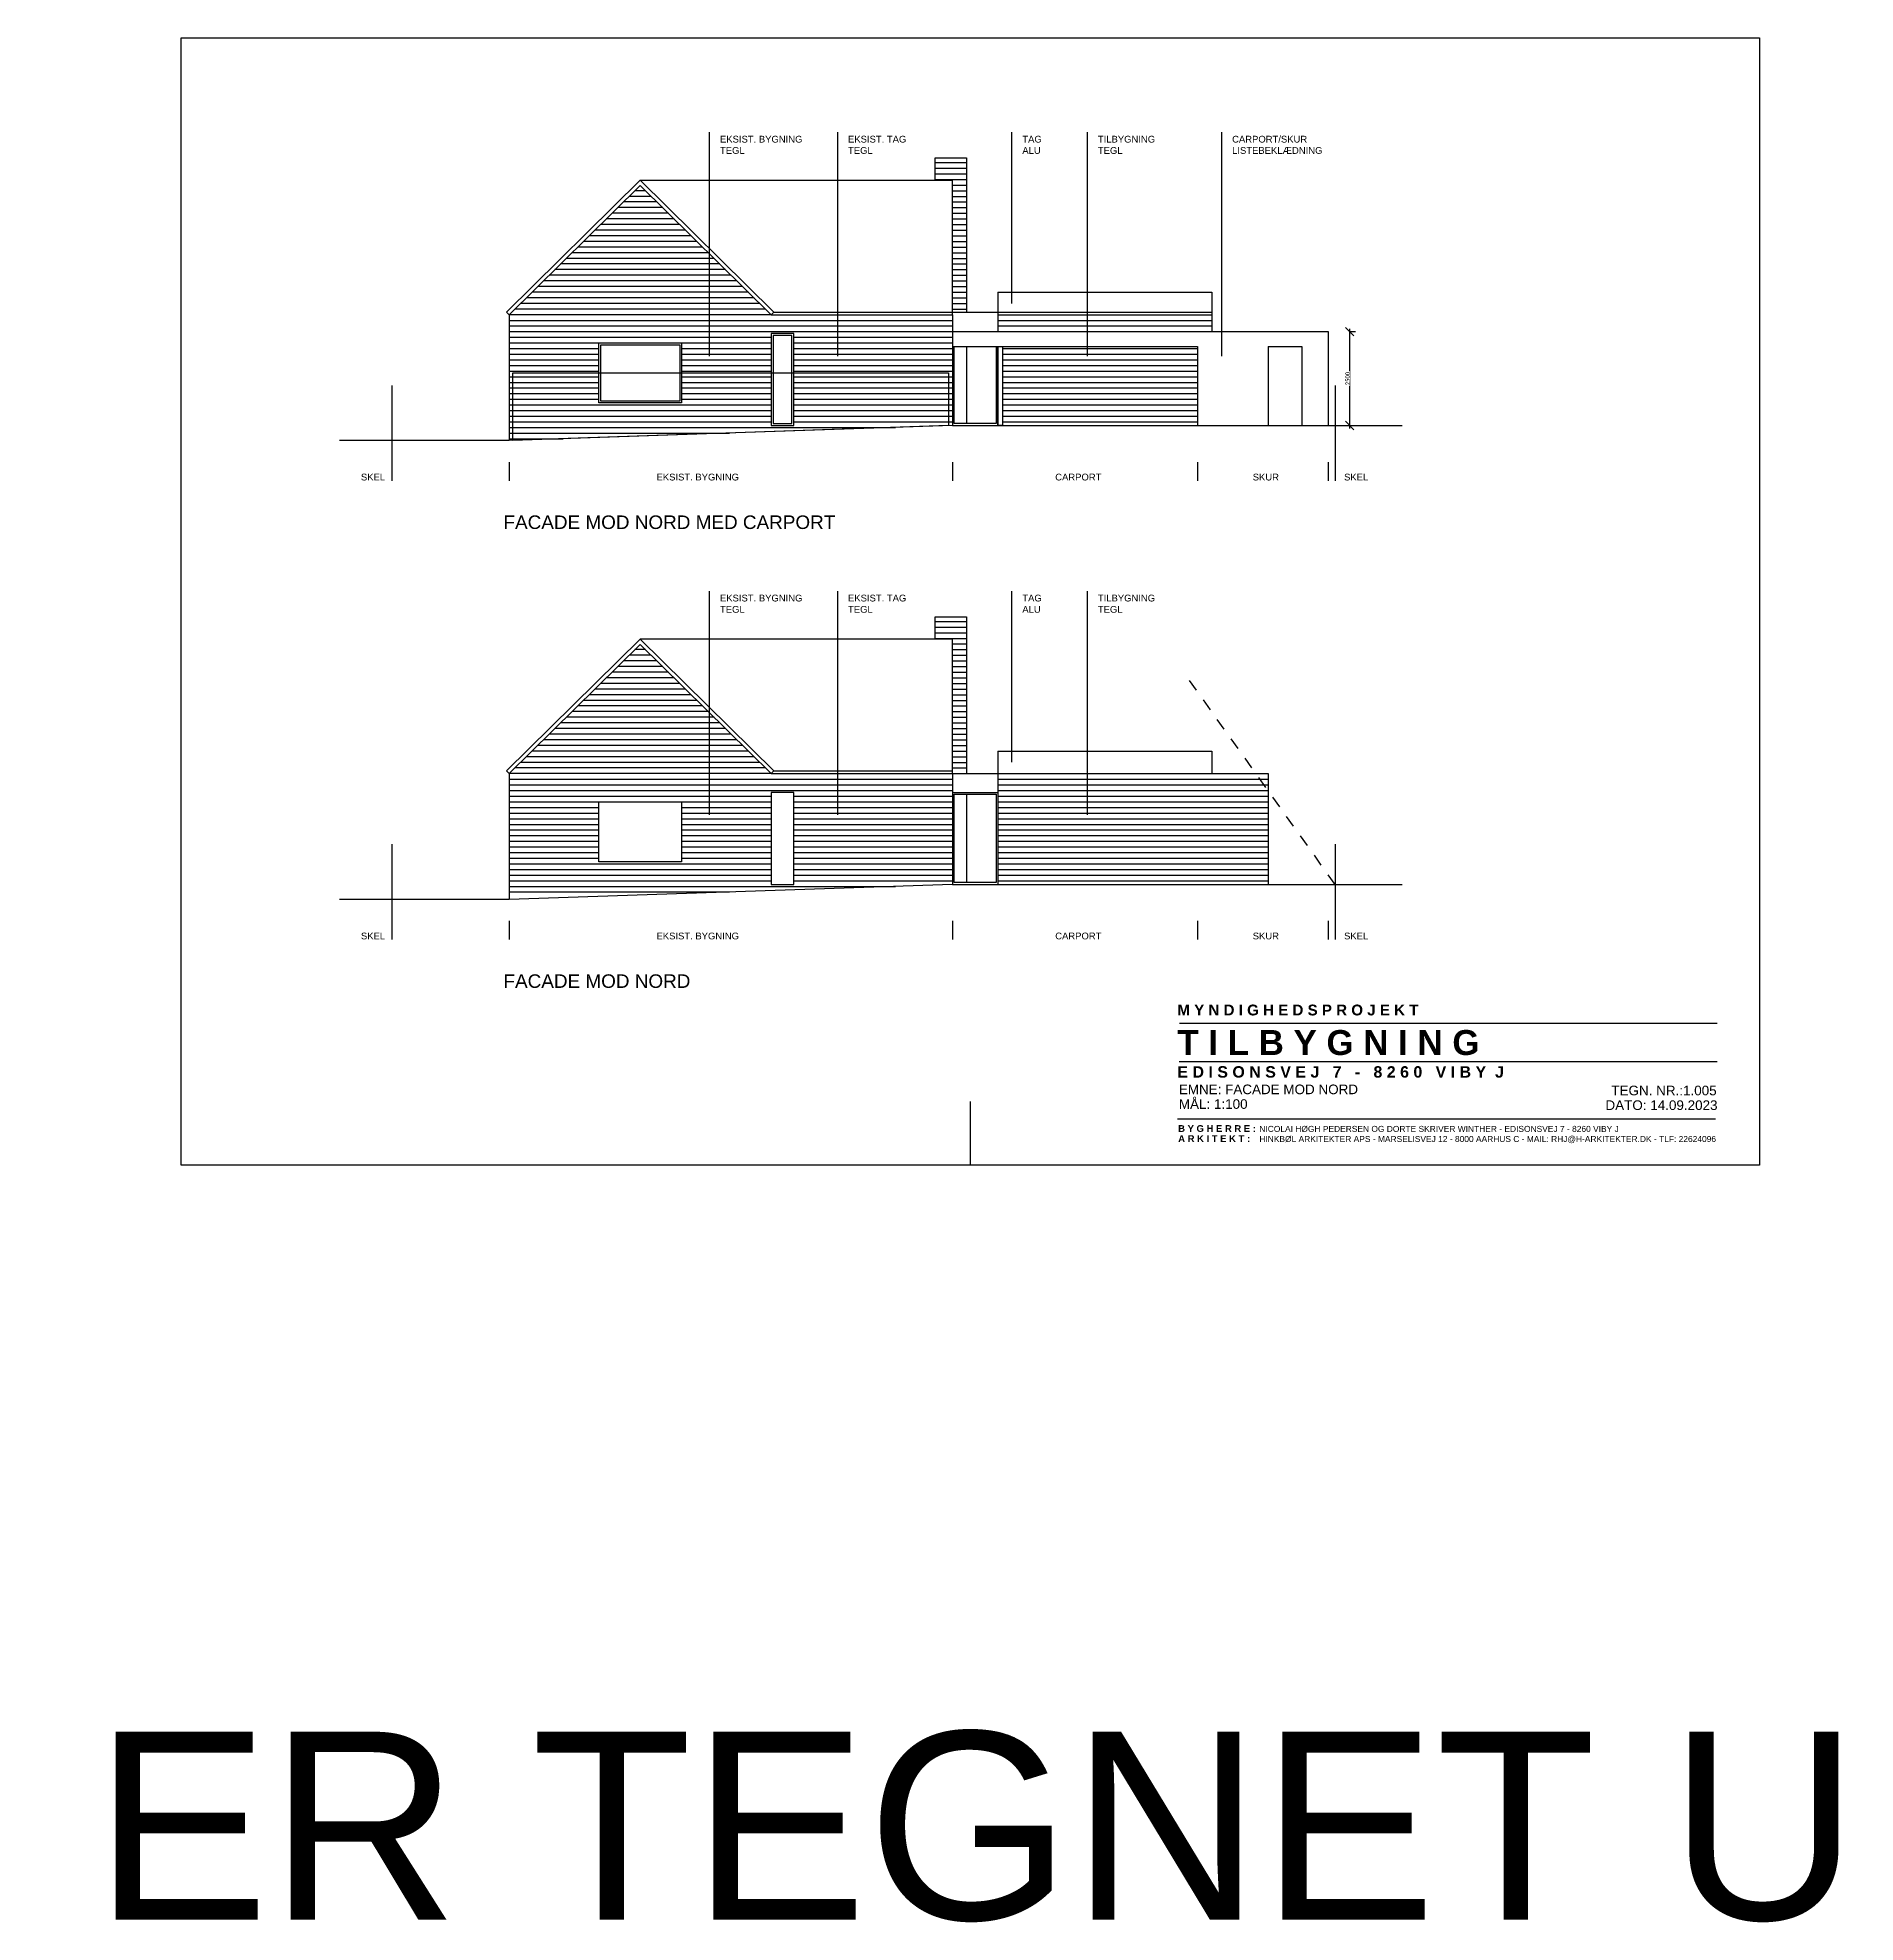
# Model space of a CAD drawing. Header units: millimetres. Extents: x -125028 to 402293, y -1165516 to -1085363.
# Drawn here: x 80924 to 129285, y -1165516 to -1115363 of the extents above; entities that cross this region are included whole.
import ezdxf

# ---------------------------------------------------------------- set-up
doc = ezdxf.new("R2010")
doc.units = ezdxf.units.MM
doc.header["$LTSCALE"] = 100
doc.linetypes.add('Dash', pattern=[6.35, 3.175, -3.175])
doc.layers.add('A99--M-', color=9, linetype='Continuous', lineweight=9)
doc.layers.add('Haver', color=7, linetype='Continuous', true_color=0x007f00)
for name, color, linetype in [('TEKST', 4, 'Continuous'), ('Tekst rum', 161, 'Continuous'), ('Vægge meget let', 8, 'Continuous'), ('Vægge tung', 4, 'Continuous')]:
    doc.layers.add(name, color=color, linetype=linetype)
doc.styles.add('Calibri_1', font='calibri.ttf', dxfattribs={"height": 112.5})
doc.dimstyles.new('Diagonal_-_1_5_mm_Calibri', dxfattribs={"dimscale": 304.8, "dimtxt": 132.451698, "dimasz": 0.738189, "dimexe": 0.492126, "dimexo": 0.0625, "dimgap": 0, "dimtad": 1, "dimdec": 0, "dimzin": 0, "dimdsep": 46, "dimtxsty": 'Calibri_1', "dimblk1": 'OBLIQUE', "dimblk2": 'OBLIQUE', "dimsah": 1, "dimcen": 0.09, "dimdle": 0.246063, "dimazin": 0, "dimtfac": 1, "dimtdec": 4, "dimtix": 1, "dimtmove": 2, "dimatfit": 3, "dimfxl": 0.492126, "dimfxlon": 1, "dimtvp": 1, "dimtfill": 1, "dimtolj": 1, "dimtzin": 0, "dimarcsym": 2})

# ---------------------------------------------------------------- blocks, each defined once
blk = doc.blocks.new('_Oblique')
at = {"color": 0, "linetype": 'ByBlock', "lineweight": -2}
blk.add_line((-0.5, -0.5), (0.5, 0.5), dxfattribs=at)
blk = doc.blocks.new('*D2849')
at = {"layer": 'A99--M-', "color": 0, "lineweight": -2, "transparency": 16777216}
for p, q in [((115834, -1125759), (115834, -1123109)), ((115834, -1123184), (115984, -1123184)), ((115834, -1125684), (115984, -1125684))]:
    blk.add_line(p, q, dxfattribs=at)
at = {"layer": 'Defpoints', "color": 0, "transparency": 16777216}
for p in [(115834, -1123184), (115834, -1123184), (115834, -1125684)]:
    blk.add_point(p, dxfattribs=at)
at = {"layer": 'A99--M-', "color": 0, "lineweight": -2, "transparency": 16777216, "xscale": 224.9999999999999, "yscale": 224.9999999999999, "zscale": 224.9999999999999}
for p, rotation in [((115834, -1123184), 90), ((115834, -1125684), 270)]:
    blk.add_blockref('_Oblique', p, dxfattribs=dict(at, rotation=rotation))
at = {"layer": 'A99--M-', "color": 0, "transparency": 16777216, "insert": (115776, -1124434), "char_height": 112.5, "attachment_point": 5, "rotation": 90, "style": 'Calibri_1', "bg_fill": 3, "box_fill_scale": 1.1, "bg_fill_color": 256, "bg_fill_true_color": 13158600, "bg_fill_transparency": 0}
blk.add_mtext('\\A1;2500', dxfattribs=at)

msp = doc.modelspace()

# ---------------------------------------------------------------- linework, layer by layer
for p, q in [((111299.6, -1141590.1), (125611.6, -1141590.1)), ((111294.1, -1142607.9), (125606.1, -1142607.9)), ((111254.5, -1144135.8), (125566.5, -1144135.8))]:
    msp.add_line(p, q)
msp.add_lwpolyline([(84740.4, -1115363), (126740.4, -1115363), (126740.4, -1145363), (84740.4, -1145363), (84740.4, -1115363)])
at = {"layer": 'Haver'}
msp.add_lwpolyline([(93570, -1124284), (105161, -1124284), (105161, -1125684), (93570, -1126084)], close=True, dxfattribs=at)
at = {"layer": 'Tekst rum'}
for p, q in [((98802.1, -1123835), (98802.1, -1117878)), ((102209.1, -1123835), (102209.1, -1117878)), ((106846.5, -1122434), (106846.5, -1117878)), ((108856.5, -1123835), (108856.5, -1117878)), ((112428.5, -1123835), (112428.5, -1117878)), ((90347.9, -1124617, -21738), (90347.9, -1127153)), ((115446.7, -1124617, -21738), (115446.7, -1127153)), ((93470, -1126656.7), (93470, -1127153)), ((105261, -1126656.7), (105261, -1127153)), ((111781, -1126656.7), (111781, -1127153)), ((115261, -1126656.7), (115261, -1127153)), ((98802.1, -1136047), (98802.1, -1130090)), ((102209.1, -1136047), (102209.1, -1130090)), ((106846.5, -1134646), (106846.5, -1130090)), ((108856.5, -1136047), (108856.5, -1130090)), ((90347.9, -1136829, -21738), (90347.9, -1139365)), ((115446.7, -1136829, -21738), (115446.7, -1139365)), ((93470, -1138868.7), (93470, -1139365)), ((105261, -1138868.7), (105261, -1139365)), ((111781, -1138868.7), (111781, -1139365)), ((115261, -1138868.7), (115261, -1139365))]:
    msp.add_line(p, q, dxfattribs=at)
at = {"layer": 'Vægge meget let'}
for p, q in [((104801, -1118685.3), (105636, -1118685.3)), ((104801, -1118835.3), (105636, -1118835.3)), ((96955, -1119154.5), (93399.7, -1122664.1)), ((96955, -1119295), (93470, -1122735.3)), ((96955, -1119154.5), (100510.3, -1122664.1)), ((96955, -1119154.5), (105261, -1119154.5)), ((96955, -1119295), (100440, -1122735.3)), ((104801, -1118985.3), (105636, -1118985.3)), ((104801, -1119135.3), (105636, -1119135.3)), ((105261, -1122735.3), (105261, -1119154.5)), ((105261, -1119285.3), (105636, -1119285.3)), ((97553, -1119885.3), (96357, -1119885.3)), ((97401, -1119735.3), (96509, -1119735.3)), ((97249.1, -1119585.3), (96660.9, -1119585.3)), ((97097.1, -1119435.3), (96812.9, -1119435.3)), ((105261, -1119435.3), (105636, -1119435.3)), ((105261, -1119585.3), (105636, -1119585.3)), ((105261, -1119735.3), (105636, -1119735.3)), ((105261, -1119885.3), (105636, -1119885.3)), ((98008.8, -1120335.3), (95901.2, -1120335.3)), ((97856.9, -1120185.3), (96053.1, -1120185.3)), ((97704.9, -1120035.3), (96205.1, -1120035.3)), ((105261, -1120035.3), (105636, -1120035.3)), ((105261, -1120185.3), (105636, -1120185.3)), ((105261, -1120335.3), (105636, -1120335.3)), ((98464.7, -1120785.3), (95445.3, -1120785.3)), ((98312.7, -1120635.3), (95597.3, -1120635.3)), ((98160.8, -1120485.3), (95749.2, -1120485.3)), ((105261, -1120485.3), (105636, -1120485.3)), ((105261, -1120635.3), (105636, -1120635.3)), ((105261, -1120785.3), (105636, -1120785.3)), ((99072.5, -1121385.3), (94837.5, -1121385.3)), ((98920.5, -1121235.3), (94989.5, -1121235.3)), ((98768.6, -1121085.3), (95141.4, -1121085.3)), ((98616.6, -1120935.3), (95293.4, -1120935.3)), ((105261, -1120935.3), (105636, -1120935.3)), ((105261, -1121085.3), (105636, -1121085.3)), ((105261, -1121235.3), (105636, -1121235.3)), ((105261, -1121385.3), (105636, -1121385.3)), ((99528.3, -1121835.3), (94381.7, -1121835.3)), ((99376.4, -1121685.3), (94533.6, -1121685.3)), ((99224.4, -1121535.3), (94685.6, -1121535.3)), ((105261, -1121535.3), (105636, -1121535.3)), ((105261, -1121685.3), (105636, -1121685.3)), ((105261, -1121835.3), (105636, -1121835.3)), ((99984.2, -1122285.3), (93925.8, -1122285.3)), ((99832.2, -1122135.3), (94077.8, -1122135.3)), ((99680.3, -1121985.3), (94229.7, -1121985.3)), ((105261, -1121985.3), (105636, -1121985.3)), ((105261, -1122135.3), (105636, -1122135.3)), ((105261, -1122285.3), (105636, -1122285.3)), ((106473, -1122135.3), (106473, -1123184)), ((106473, -1122135.3), (112165.8, -1122135.3)), ((112165.8, -1122135.3), (112165.8, -1123184)), ((93470, -1122735.3), (93399.7, -1122664.1)), ((93470, -1122735.3), (93470, -1126084)), ((100440, -1122735.3), (93470, -1122735.3)), ((93470, -1122885.3), (105261, -1122885.3)), ((100288.1, -1122585.3), (93621.9, -1122585.3)), ((100136.1, -1122435.3), (93773.9, -1122435.3)), ((100440, -1122735.3), (100510.3, -1122664.1)), ((100440, -1122735.3), (105261, -1122735.3)), ((100510.3, -1122664.1), (105261, -1122664.1)), ((105261, -1122435.3), (105636, -1122435.3)), ((105261, -1122585.3), (105636, -1122585.3)), ((105261, -1122664.1), (112165.8, -1122664.1)), ((105261, -1122735.3), (105261, -1125684)), ((106473, -1122735.3), (112165.8, -1122735.3)), ((106473, -1122885.3), (112165.8, -1122885.3)), ((93470, -1123035.3), (105261, -1123035.3)), ((93470, -1123185.3), (105261, -1123185.3)), ((93470, -1123335.3), (100440, -1123335.3)), ((101040, -1123335.3), (105261, -1123335.3)), ((105261, -1123184), (112165.8, -1123184)), ((106473, -1123035.3), (112165.8, -1123035.3)), ((112165.8, -1123184), (115261, -1123184)), ((115261, -1123184), (115261, -1125684)), ((93470, -1123485.3), (95855, -1123485.3)), ((93470, -1123635.3), (95855, -1123635.3)), ((93470, -1123785.3), (95855, -1123785.3)), ((98055, -1123485.3), (100440, -1123485.3)), ((98055, -1123635.3), (100440, -1123635.3)), ((98055, -1123785.3), (100440, -1123785.3)), ((101040, -1123485.3), (105261, -1123485.3)), ((101040, -1123635.3), (105261, -1123635.3)), ((101040, -1123785.3), (105261, -1123785.3)), ((105261, -1123584), (111781, -1123584)), ((105636, -1123584), (105636, -1125634)), ((106473, -1123584), (106473, -1125684)), ((106593, -1123635.3), (111781, -1123635.3)), ((106593, -1123785.3), (111781, -1123785.3)), ((111781, -1123584), (111781, -1125684)), ((113661, -1123584), (114561, -1123584)), ((113661, -1123584), (113661, -1125684)), ((114561, -1123584), (114561, -1125684)), ((93470, -1123935.3), (95855, -1123935.3)), ((93470, -1124085.3), (95855, -1124085.3)), ((93470, -1124235.3), (95855, -1124235.3)), ((93470, -1124385.3), (95855, -1124385.3)), ((98055, -1123935.3), (100440, -1123935.3)), ((98055, -1124085.3), (100440, -1124085.3)), ((98055, -1124235.3), (100440, -1124235.3)), ((98055, -1124385.3), (100440, -1124385.3)), ((101040, -1123935.3), (105261, -1123935.3)), ((101040, -1124085.3), (105261, -1124085.3)), ((101040, -1124235.3), (105261, -1124235.3)), ((101040, -1124385.3), (105261, -1124385.3)), ((106593, -1123935.3), (111781, -1123935.3)), ((106593, -1124085.3), (111781, -1124085.3)), ((106593, -1124235.3), (111781, -1124235.3)), ((106593, -1124385.3), (111781, -1124385.3)), ((93470, -1124535.3), (95855, -1124535.3)), ((93470, -1124685.3), (95855, -1124685.3)), ((93470, -1124835.3), (95855, -1124835.3)), ((98055, -1124535.3), (100440, -1124535.3)), ((98055, -1124685.3), (100440, -1124685.3)), ((98055, -1124835.3), (100440, -1124835.3)), ((101040, -1124535.3), (105261, -1124535.3)), ((101040, -1124685.3), (105261, -1124685.3)), ((101040, -1124835.3), (105261, -1124835.3)), ((106593, -1124535.3), (111781, -1124535.3)), ((106593, -1124685.3), (111781, -1124685.3)), ((106593, -1124835.3), (111781, -1124835.3)), ((93470, -1124985.3), (95855, -1124985.3)), ((93470, -1125135.3), (100440, -1125135.3)), ((93470, -1125285.3), (100440, -1125285.3)), ((98055, -1124985.3), (100440, -1124985.3)), ((101040, -1124985.3), (105261, -1124985.3)), ((101040, -1125135.3), (105261, -1125135.3)), ((101040, -1125285.3), (105261, -1125285.3)), ((106593, -1124985.3), (111781, -1124985.3)), ((106593, -1125135.3), (111781, -1125135.3)), ((106593, -1125285.3), (111781, -1125285.3)), ((93470, -1125435.3), (100440, -1125435.3)), ((93470, -1125585.3), (100440, -1125585.3)), ((93470, -1125735.3), (103749.3, -1125735.3)), ((93470, -1125885.3), (99328.3, -1125885.3)), ((101040, -1125435.3), (105261, -1125435.3)), ((101040, -1125585.3), (105261, -1125585.3)), ((105261, -1125684), (106473, -1125684)), ((106593, -1125435.3), (111781, -1125435.3)), ((106593, -1125585.3), (111781, -1125585.3)), ((93470, -1126035.3), (94906.1, -1126035.3)), ((104801, -1130897.3), (105636, -1130897.3)), ((96955, -1131366.5), (93399.7, -1134876.1)), ((96955, -1131366.5), (100510.3, -1134876.1)), ((105261, -1131366.5), (96955, -1131366.5)), ((104801, -1131047.3), (105636, -1131047.3)), ((104801, -1131197.3), (105636, -1131197.3)), ((104801, -1131347.3), (105636, -1131347.3)), ((105261, -1134947.3), (105261, -1131366.5)), ((96955, -1131507), (93470, -1134947.3)), ((97401, -1131947.3), (96509, -1131947.3)), ((97249.1, -1131797.3), (96660.9, -1131797.3)), ((97097.1, -1131647.3), (96812.9, -1131647.3)), ((96955, -1131507), (100440, -1134947.3)), ((105261, -1131497.3), (105636, -1131497.3)), ((105261, -1131647.3), (105636, -1131647.3)), ((105261, -1131797.3), (105636, -1131797.3)), ((105261, -1131947.3), (105636, -1131947.3)), ((97856.9, -1132397.3), (96053.1, -1132397.3)), ((97704.9, -1132247.3), (96205.1, -1132247.3)), ((97553, -1132097.3), (96357, -1132097.3)), ((105261, -1132097.3), (105636, -1132097.3)), ((105261, -1132247.3), (105636, -1132247.3)), ((105261, -1132397.3), (105636, -1132397.3)), ((98312.7, -1132847.3), (95597.3, -1132847.3)), ((98160.8, -1132697.3), (95749.2, -1132697.3)), ((98008.8, -1132547.3), (95901.2, -1132547.3)), ((105261, -1132547.3), (105636, -1132547.3)), ((105261, -1132697.3), (105636, -1132697.3)), ((105261, -1132847.3), (105636, -1132847.3)), ((98920.5, -1133447.3), (94989.5, -1133447.3)), ((98768.6, -1133297.3), (95141.4, -1133297.3)), ((98616.6, -1133147.3), (95293.4, -1133147.3)), ((98464.7, -1132997.3), (95445.3, -1132997.3)), ((105261, -1132997.3), (105636, -1132997.3)), ((105261, -1133147.3), (105636, -1133147.3)), ((105261, -1133297.3), (105636, -1133297.3)), ((105261, -1133447.3), (105636, -1133447.3)), ((99376.4, -1133897.3), (94533.6, -1133897.3)), ((99224.4, -1133747.3), (94685.6, -1133747.3)), ((99072.5, -1133597.3), (94837.5, -1133597.3)), ((105261, -1133597.3), (105636, -1133597.3)), ((105261, -1133747.3), (105636, -1133747.3)), ((105261, -1133897.3), (105636, -1133897.3)), ((99832.2, -1134347.3), (94077.8, -1134347.3)), ((99680.3, -1134197.3), (94229.7, -1134197.3)), ((99528.3, -1134047.3), (94381.7, -1134047.3)), ((105261, -1134047.3), (105636, -1134047.3)), ((105261, -1134197.3), (105636, -1134197.3)), ((105261, -1134347.3), (105636, -1134347.3)), ((106473, -1134347.3), (106473, -1134947.3)), ((106473, -1134347.3), (112165.8, -1134347.3)), ((112165.8, -1134347.3), (112165.8, -1134947.3)), ((93470, -1134947.3), (93399.7, -1134876.1)), ((93470, -1134947.3), (93470, -1138296)), ((100440, -1134947.3), (93470, -1134947.3)), ((100288.1, -1134797.3), (93621.9, -1134797.3)), ((100136.1, -1134647.3), (93773.9, -1134647.3)), ((99984.2, -1134497.3), (93925.8, -1134497.3)), ((100440, -1134947.3), (100510.3, -1134876.1)), ((100440, -1134947.3), (105261, -1134947.3)), ((100510.3, -1134876.1), (105261, -1134876.1)), ((105261, -1134497.3), (105636, -1134497.3)), ((105261, -1134647.3), (105636, -1134647.3)), ((105261, -1134797.3), (105636, -1134797.3)), ((105261, -1134947.3), (105261, -1137896)), ((105261, -1134947.3), (112165.8, -1134947.3)), ((106473, -1134947.3), (106473, -1137896)), ((112165.8, -1134947.3), (113661, -1134947.3)), ((113661, -1134947.3), (113661, -1137896)), ((93470, -1135097.3), (105261, -1135097.3)), ((93470, -1135247.3), (105261, -1135247.3)), ((93470, -1135397.3), (105261, -1135397.3)), ((105261, -1135446), (106473, -1135446)), ((106473, -1135097.3), (113661, -1135097.3)), ((106473, -1135247.3), (113661, -1135247.3)), ((106473, -1135397.3), (113661, -1135397.3)), ((93470, -1135547.3), (100440, -1135547.3)), ((93470, -1135697.3), (95855, -1135697.3)), ((93470, -1135847.3), (95855, -1135847.3)), ((98055, -1135697.3), (100440, -1135697.3)), ((98055, -1135847.3), (100440, -1135847.3)), ((101040, -1135547.3), (105261, -1135547.3)), ((101040, -1135697.3), (105261, -1135697.3)), ((101040, -1135847.3), (105261, -1135847.3)), ((105636, -1135496), (105636, -1137846)), ((106473, -1135547.3), (113661, -1135547.3)), ((106473, -1135697.3), (113661, -1135697.3)), ((106473, -1135847.3), (113661, -1135847.3)), ((93470, -1135997.3), (95855, -1135997.3)), ((93470, -1136147.3), (95855, -1136147.3)), ((93470, -1136297.3), (95855, -1136297.3)), ((93470, -1136447.3), (95855, -1136447.3)), ((98055, -1135997.3), (100440, -1135997.3)), ((98055, -1136147.3), (100440, -1136147.3)), ((98055, -1136297.3), (100440, -1136297.3)), ((98055, -1136447.3), (100440, -1136447.3)), ((101040, -1135997.3), (105261, -1135997.3)), ((101040, -1136147.3), (105261, -1136147.3)), ((101040, -1136297.3), (105261, -1136297.3)), ((101040, -1136447.3), (105261, -1136447.3)), ((106473, -1135997.3), (113661, -1135997.3)), ((106473, -1136147.3), (113661, -1136147.3)), ((106473, -1136297.3), (113661, -1136297.3)), ((106473, -1136447.3), (113661, -1136447.3)), ((93470, -1136597.3), (95855, -1136597.3)), ((93470, -1136747.3), (95855, -1136747.3)), ((93470, -1136897.3), (95855, -1136897.3)), ((98055, -1136597.3), (100440, -1136597.3)), ((98055, -1136747.3), (100440, -1136747.3)), ((98055, -1136897.3), (100440, -1136897.3)), ((101040, -1136597.3), (105261, -1136597.3)), ((101040, -1136747.3), (105261, -1136747.3)), ((101040, -1136897.3), (105261, -1136897.3)), ((106473, -1136597.3), (113661, -1136597.3)), ((106473, -1136747.3), (113661, -1136747.3)), ((106473, -1136897.3), (113661, -1136897.3)), ((93470, -1137047.3), (95855, -1137047.3)), ((93470, -1137197.3), (95855, -1137197.3)), ((93470, -1137347.3), (100440, -1137347.3)), ((98055, -1137047.3), (100440, -1137047.3)), ((98055, -1137197.3), (100440, -1137197.3)), ((101040, -1137047.3), (105261, -1137047.3)), ((101040, -1137197.3), (105261, -1137197.3)), ((101040, -1137347.3), (105261, -1137347.3)), ((106473, -1137047.3), (113661, -1137047.3)), ((106473, -1137197.3), (113661, -1137197.3)), ((106473, -1137347.3), (113661, -1137347.3)), ((93470, -1137497.3), (100440, -1137497.3)), ((93470, -1137647.3), (100440, -1137647.3)), ((93470, -1137797.3), (100440, -1137797.3)), ((93470, -1137947.3), (103749.3, -1137947.3)), ((101040, -1137497.3), (105261, -1137497.3)), ((101040, -1137647.3), (105261, -1137647.3)), ((101040, -1137797.3), (105261, -1137797.3)), ((105261, -1137896), (106473, -1137896)), ((106473, -1137497.3), (113661, -1137497.3)), ((106473, -1137647.3), (113661, -1137647.3)), ((106473, -1137797.3), (113661, -1137797.3)), ((93470, -1138097.3), (99327.7, -1138097.3)), ((105740.4, -1145363), (105740.4, -1143677))]:
    msp.add_line(p, q, dxfattribs=at)
at = {"layer": 'Vægge meget let', "linetype": 'Dash'}
msp.add_line((115446.7, -1137896, -10869), (111396, -1132225, -98923.4), dxfattribs=at)
at = {"layer": 'Vægge meget let'}
for points in [[(104801, -1119154.5), (104801, -1118560.3), (105636, -1118560.3), (105636, -1122664.1)], [(106423, -1123584), (106423, -1125634), (105311, -1125634), (105311, -1123584)], [(106593, -1123584), (106593, -1125684), (106473, -1125684), (106473, -1123584)], [(104801, -1131366.5), (104801, -1130772.3), (105636, -1130772.3), (105636, -1134947.3)]]:
    msp.add_lwpolyline(points, dxfattribs=at)
for points in [[(100440, -1125684), (101040, -1125684), (101040, -1123234), (100440, -1123234)], [(100490, -1125634), (100990, -1125634), (100990, -1123284), (100490, -1123284)], [(95855, -1123485.3), (98055, -1123485.3), (98055, -1125084), (95855, -1125084)], [(95905, -1123535.3), (98005, -1123535.3), (98005, -1125034), (95905, -1125034)], [(100440, -1137896), (101040, -1137896), (101040, -1135446), (100440, -1135446)], [(95855, -1135697.3), (98055, -1135697.3), (98055, -1137296), (95855, -1137296)], [(105311, -1135496), (106423, -1135496), (106423, -1137846), (105311, -1137846)]]:
    msp.add_lwpolyline(points, close=True, dxfattribs=at)
at = {"layer": 'Vægge tung'}
for p, q in [((105261, -1125684), (93470, -1126084)), ((105261, -1125684), (117225.5, -1125684)), ((93470, -1126084), (88951, -1126084)), ((105261, -1137896), (93470, -1138296)), ((105261, -1137896), (117225.5, -1137896)), ((93470, -1138296), (88951, -1138296))]:
    msp.add_line(p, q, dxfattribs=at)

# ---------------------------------------------------------------- texts
at = {"layer": 'TEKST', "width": 58889.232, "attachment_point": 1}
for s, insert, char_height in [('{\\fArial|b1|i0|c0|p34;M Y N D I G H E D S P R O J E K T}', (111247.6, -1141094), 288), ('{\\fArial|b1|i0|c0|p34;\\H1.001x;T I L B Y G N I N G}', (111247.6, -1141771.7), 663.2), ('{\\fArial|b1|i0|c0|p34;\\H1.056x;E D I S O N S V E J   7   -   8 2 6 0   V I B Y  J \\H0.947x;  \\H1.028x; }', (111247.6, -1142733.4), 288), ('{\\fArial|b0|i0|c0|p34;EMNE: FACADE MOD NORD}', (111286.5, -1143222.1), 256), ('{\\fArial|b0|i0|c0|p34;TEGN. NR.:1.005} ', (122793.8, -1143251.9), 256), ('{\\fArial|b0|i0|c0|p34;MÅL: 1:100}', (111286.5, -1143612.6), 256), ('{\\fArial|b0|i0|c0|p34;DATO: 14.09.2023}', (122637.8, -1143642.5), 256)]:
    msp.add_mtext(s, dxfattribs=dict(at, insert=insert, char_height=char_height))
at = {"layer": 'Tekst rum', "attachment_point": 1}
for s, width, heights, insert, char_height in [('{\\fArial|b0|i0|c0|p34;EKSIST. BYGNING\\PTEGL}', 3191.673, [1445], (99077.4, -1117974), 180), ('{\\fArial|b0|i0|c0|p34;EKSIST. TAG\\PTEGL}', 3191.673, [1445], (102484.4, -1117974), 180), ('{\\fArial|b0|i0|c0|p34;TAG\\PALU}', 3191.673, [1445], (107121.8, -1117974), 180), ('{\\fArial|b0|i0|c0|p34;TILBYGNING\\PTEGL}', 3191.673, [1445], (109131.8, -1117974), 180), ('{\\fArial|b0|i0|c0|p34;CARPORT/SKUR\\PLISTEBEKLÆDNING}', 3191.673, [1445], (112703.8, -1117974), 180), ('{\\fArial|b0|i0|c0|p34;SKEL}', 3191.673, [1445], (89524, -1126966, 21738), 180), ('{\\fArial|b0|i0|c0|p34;EKSIST. BYGNING}', 3191.673, [1445], (97389.1, -1126966, 21738), 180), ('{\\fArial|b0|i0|c0|p34;CARPORT}', 3191.673, [1445], (107997.1, -1126966, 21738), 180), ('{\\fArial|b0|i0|c0|p34;SKUR}', 3191.673, [1445], (113252.1, -1126966, 21738), 180), ('{\\fArial|b0|i0|c0|p34;SKEL}', 3191.673, [1445], (115682.8, -1126966, 21738), 180), ('{\\fArial|b0|i0|c0|p34;FACADE MOD NORD MED CARPORT }', 12452.369, [0], (93317.6, -1128077.1), 360), ('{\\fArial|b0|i0|c0|p34;EKSIST. BYGNING\\PTEGL}', 3191.673, [1445], (99077.4, -1130186), 180), ('{\\fArial|b0|i0|c0|p34;EKSIST. TAG\\PTEGL}', 3191.673, [1445], (102484.4, -1130186), 180), ('{\\fArial|b0|i0|c0|p34;TAG\\PALU}', 3191.673, [1445], (107121.8, -1130186), 180), ('{\\fArial|b0|i0|c0|p34;TILBYGNING\\PTEGL}', 3191.673, [1445], (109131.8, -1130186), 180), ('{\\fArial|b0|i0|c0|p34;SKEL}', 3191.673, [1445], (89524, -1139178, 21738), 180), ('{\\fArial|b0|i0|c0|p34;EKSIST. BYGNING}', 3191.673, [1445], (97389.1, -1139178, 21738), 180), ('{\\fArial|b0|i0|c0|p34;CARPORT}', 3191.673, [1445], (107997.1, -1139178, 21738), 180), ('{\\fArial|b0|i0|c0|p34;SKUR}', 3191.673, [1445], (113252.1, -1139178, 21738), 180), ('{\\fArial|b0|i0|c0|p34;SKEL}', 3191.673, [1445], (115682.8, -1139178, 21738), 180), ('{\\fArial|b0|i0|c0|p34;FACADE MOD NORD }', 12452.369, [0], (93317.6, -1140289.1), 360), ('{\\fArial|b0|i0|c0|p34;NB: ALLE MÅL SKAL EFTERGÅS PÅ STEDET - DA PROJEKTET ER TEGNET UD FRA EKSISTERENDE TEGNINGER}', 557730.354, [0], (-125601.4, -1160445.1), 5000)]:
    msp.add_mtext_dynamic_manual_height_columns(s, width=width, gutter_width=1, heights=heights, dxfattribs=dict(at, insert=insert, char_height=char_height))
at = {"layer": 'Tekst rum', "char_height": 180, "width": 20838.711, "attachment_point": 1}
for s, insert in [('{\\fArial|b1|i0|c0|p34;B Y G H E R R E :^I\\fArial|b0|i0|c0|p34;\\H0.88889x;NICOLAI HØGH PEDERSEN OG DORTE SKRIVER WINTHER - EDISONSVEJ 7 - 8260 VIBY J}', (111269, -1144301.9)), ('{\\fArial|b1|i0|c0|p34;A R K I T E K T : }^I{\\fArial|b0|i0|c0|p34;\\H0.88889x;HINKBØL ARKITEKTER APS - MARSELISVEJ 12 - 8000 AARHUS C - MAIL: RHJ@H-ARKITEKTER.DK - TLF: 22624096}', (111269, -1144570.3))]:
    msp.add_mtext(s, dxfattribs=dict(at, insert=insert))

# ---------------------------------------------------------------- next in the draw order: dimensions: what is measured, and where the dimension line sits
at = {"layer": 'A99--M-'}
dim = msp.add_linear_dim(base=(115833.5, -1123184), p1=(115833.5, -1125684), p2=(115833.5, -1123184), angle=90, dimstyle='Diagonal_-_1_5_mm_Calibri', override={"dimpost": '<>', "dimfxl": 1459.172368}, dxfattribs=at)
dim.commit()
dim.dimension.update_dxf_attribs({"geometry": '*D2849', "text_midpoint": (115775.9, -1124434)})

doc.saveas('drawing.dxf')
